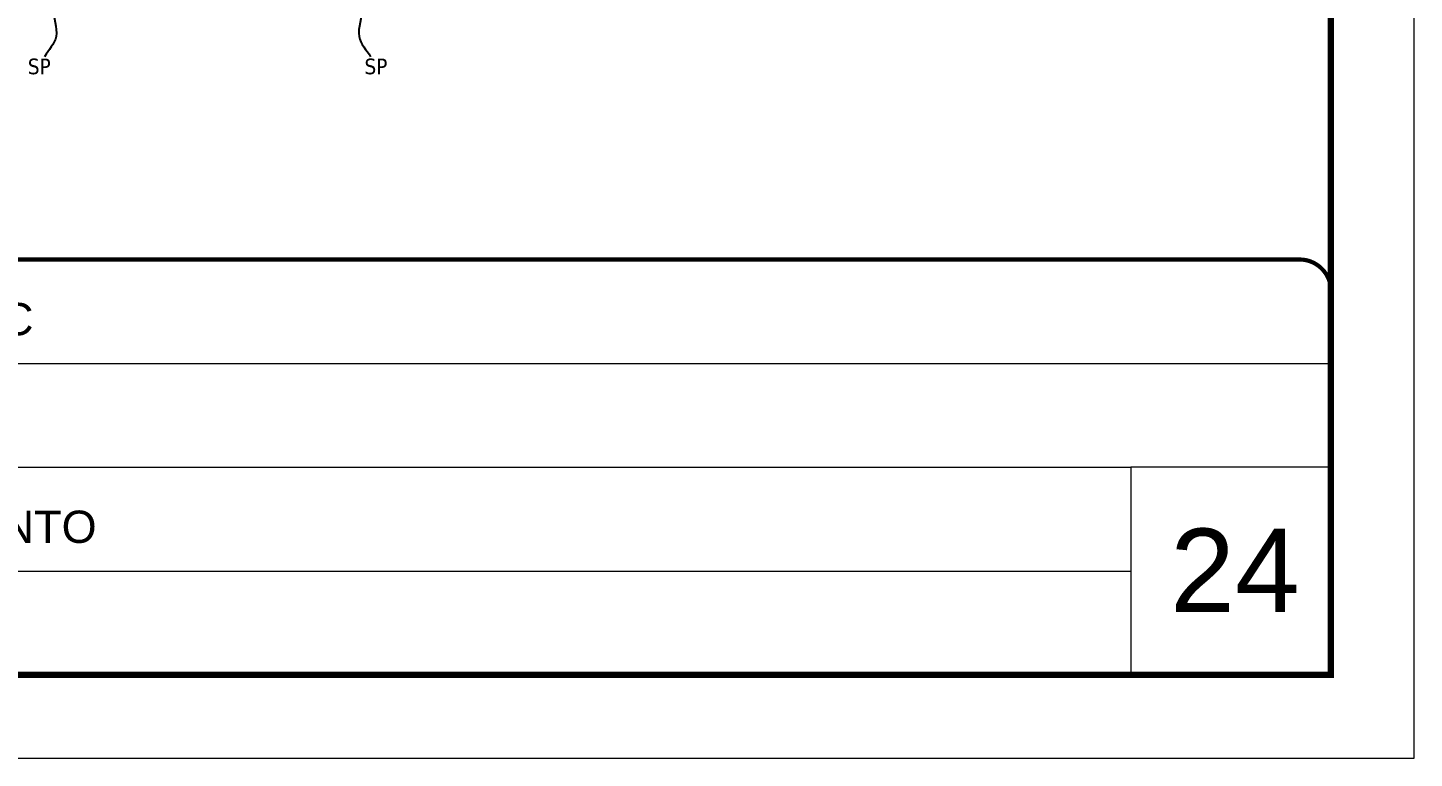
# Model space of a CAD drawing. Extents: x 2949 to 9203, y -16089 to 12527.
# Drawn here: x 8537 to 9203, y 5734 to 6084 of the extents above; entities that cross this region are included whole.
import ezdxf

# ---------------------------------------------------------------- set-up
doc = ezdxf.new("R2010")
doc.units = 0
doc.linetypes.add('CONTINUO', pattern=[0])
doc.linetypes.add('DASHED', pattern=[0.75, 0.5, -0.25])
for name, color, linetype, lineweight in [('CARIMBO', 255, 'Continuous', 9), ('Folhas', 255, 'Continuous', 9), ('SARRAFO DE PRESSAO', 251, 'DASHED', 9)]:
    doc.layers.add(name, color=color, linetype=linetype, lineweight=lineweight)
doc.layers.add('COTA', color=241, linetype='Continuous')
doc.layers.add('texto', color=7, linetype='Continuous')
doc.styles.add('ARIAL', font='arial.ttf')
doc.styles.get("Standard").update_dxf_attribs({"font": 'arial.ttf'})
doc.dimstyles.get("Standard").update_dxf_attribs({"dimtxt": 0.18, "dimasz": 0.18, "dimexe": 0.18, "dimexo": 0.0625, "dimgap": 0.09, "dimtad": 0, "dimtih": 1, "dimtoh": 1, "dimdec": 4, "dimzin": 0, "dimdsep": 46, "dimtxsty": 'Standard', "dimcen": 0.09, "dimadec": 0, "dimazin": 0, "dimtfac": 1, "dimtdec": 4, "dimtofl": 0, "dimtmove": 0, "dimatfit": 3, "dimfxl": 1, "dimtolj": 1, "dimtzin": 0, "dimarcsym": 0})

# ---------------------------------------------------------------- blocks, each defined once
blk = doc.blocks.new('9999999999')
at = {"color": 30, "linetype": 'CONTINUO'}
for p, q in [((98564.56, 34379.64), (99583.98, 34379.64)), ((98564.56, 34329.83), (99487.98, 34329.83)), ((99583.98, 34329.83), (99487.98, 34329.83)), ((99487.98, 34329.83), (99487.98, 34230.21)), ((98564.56, 34280.02), (99487.98, 34280.02))]:
    blk.add_line(p, q, dxfattribs=at)
at = {"color": 30, "linetype": 'CONTINUO', "const_width": 2}
blk.add_lwpolyline([(99583.98, 34230.21), (99583.98, 34414.45, 0.414214), (99568.98, 34429.45), (98228.98, 34429.45, 0.414214), (98213.98, 34414.45), (98213.98, 34245.21, 0.414214), (98228.98, 34230.21), (99583.98, 34230.21)], format="xyb", dxfattribs=at)
at = {"layer": 'Folhas'}
blk.add_lwpolyline([(98138.98, 34190.21), (99623.98, 34190.21), (99623.98, 35240.21), (98138.98, 35240.21)], close=True, dxfattribs=at)
at = {"layer": 'Folhas', "color": 30, "const_width": 3}
blk.add_lwpolyline([(98213.98, 34230.21), (99583.98, 34230.21), (99583.98, 35200.21), (98213.98, 35200.21)], close=True, dxfattribs=at)
at = {"color": 7, "linetype": 'Continuous', "ltscale": 5, "style": 'ARIAL'}
for s, height, p in [('ROCONTEC', 15.483, (98837.68, 34393.13)), ('3° PAVIMENTO', 15.4829, (98837.68, 34293.51))]:
    blk.add_text(s, height=height, dxfattribs=at).set_placement(p)

msp = doc.modelspace()

# ---------------------------------------------------------------- block references
at = {"layer": 'SARRAFO DE PRESSAO', "color": 6, "linetype": 'ByBlock'}
msp.add_blockref('9999999999', (-90421.44, -28456.35), dxfattribs=at)

# ---------------------------------------------------------------- texts
at = {"layer": 'CARIMBO', "style": 'ARIAL'}
msp.add_text('24', height=40, dxfattribs=at).set_placement((9085.39, 5804))
at = {"layer": 'texto', "color": 0, "char_height": 7.5, "attachment_point": 5}
for insert in [(8542.75, 6065.65), (8704.3, 6065.65)]:
    msp.add_mtext('{\\fTahoma|b0|i0|c0|p34;\\C4;SP}', dxfattribs=dict(at, insert=insert))

# ---------------------------------------------------------------- leaders
at = {"layer": 'COTA', "path_type": 1}
for points in [[(8565.69, 6104.96), (8549.91, 6093.13), (8550.83, 6080.12), (8545.28, 6070.34)], [(8681.35, 6104.96), (8697.14, 6093.13), (8696.21, 6080.12), (8701.76, 6070.34)]]:
    msp.add_leader(points, dimstyle='Standard', override={"dimasz": 8}, dxfattribs=at)

doc.saveas('drawing.dxf')
